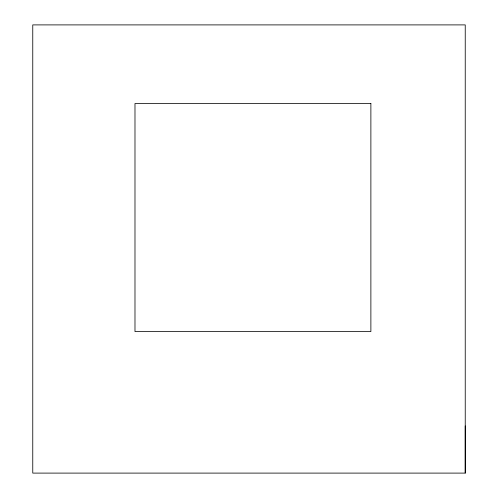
<?xml version="1.0" encoding="UTF-8"?>
<svg xmlns="http://www.w3.org/2000/svg" width="498" height="498" viewBox="0 0 498 498"><rect width="100%" height="100%" fill="white"/><g stroke="black" fill="none" stroke-linecap="round" stroke-linejoin="round"><path stroke-width="0.75" d="M465.238 473.1L465.238 24.9L32.762 24.9L32.762 473.1L465.238 473.1L465.238 425.921M370.879 103.534L134.983 103.534L134.983 331.562L370.879 331.562L370.879 103.534"/></g></svg>
